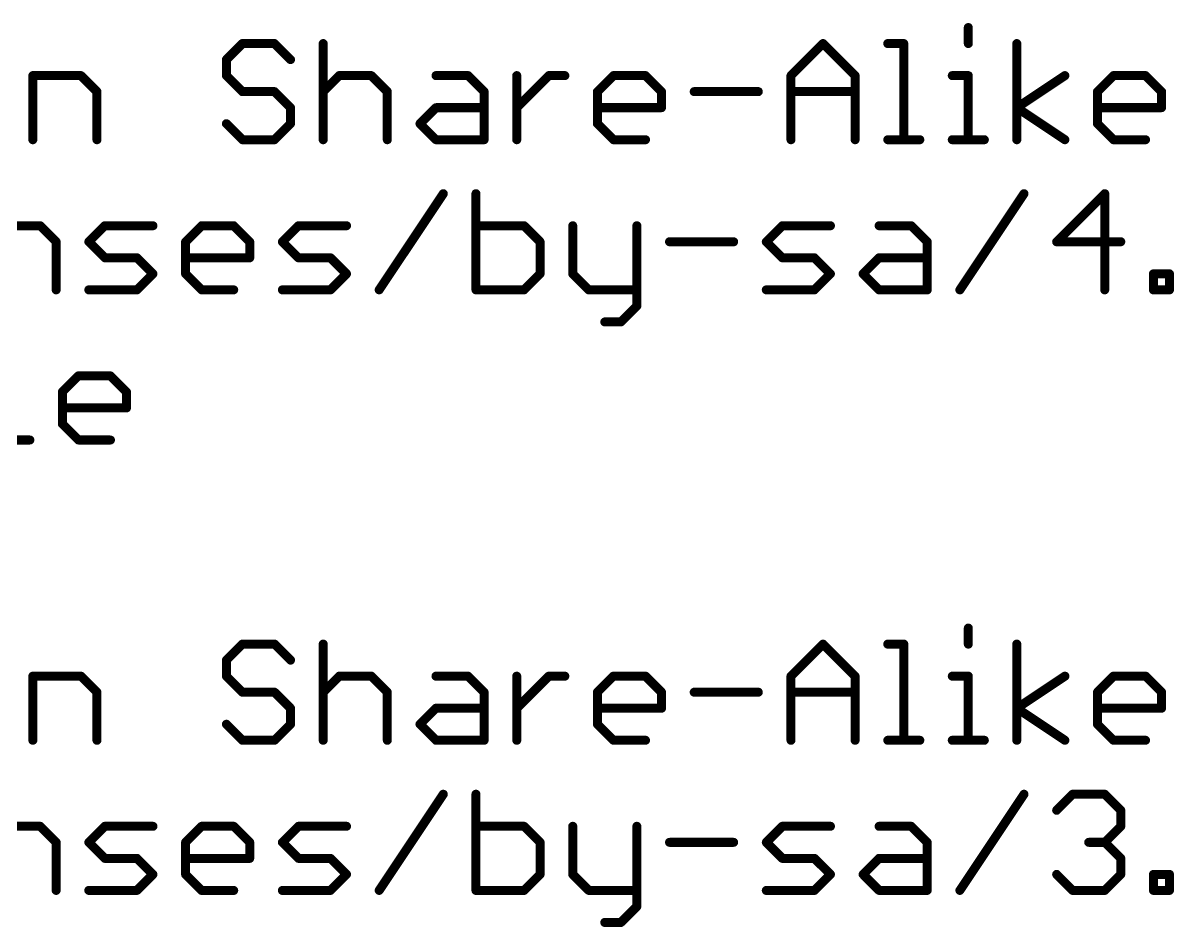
# Model space of a CAD drawing. Extents: x -32 to 75, y -41 to 41.
# Drawn here: x 37.74 to 57.21, y -38.64 to -23.35 of the extents above; entities that cross this region are included whole.
import ezdxf

# ---------------------------------------------------------------- set-up
doc = ezdxf.new("R2010")
doc.units = 0
doc.layers.add('51', color=53, linetype='CONTINUOUS')

msp = doc.modelspace()

# ---------------------------------------------------------------- linework, layer by layer
at = {"layer": '51', "const_width": 0.1524}
for points in [[(53.7295, -23.4256), (53.7295, -23.6968)], [(41.4508, -23.6968), (41.1797, -23.968)], [(41.9931, -23.6968), (41.4508, -23.6968)], [(42.2643, -23.968), (41.9931, -23.6968)], [(42.8168, -23.6968), (42.8168, -25.3238)], [(50.7297, -24.2391), (51.2721, -23.6968)], [(51.2721, -23.6968), (51.8144, -24.2391)], [(52.3669, -23.6968), (52.638, -23.6968)], [(52.638, -23.6968), (52.638, -25.3238)], [(54.5498, -25.3238), (54.5498, -23.6968)], [(41.1797, -23.968), (41.1797, -24.2391)], [(37.9053, -25.3238), (37.9053, -24.2391)], [(37.9053, -24.2391), (38.7188, -24.2391)], [(38.7188, -24.2391), (38.99, -24.5103)], [(41.1797, -24.2391), (41.4508, -24.5103)], [(42.8168, -24.5103), (43.088, -24.2391)], [(43.088, -24.2391), (43.6303, -24.2391)], [(43.6303, -24.2391), (43.9015, -24.5103)], [(44.7251, -24.2391), (45.2675, -24.2391)], [(45.2675, -24.2391), (45.5386, -24.5103)], [(46.0911, -25.3238), (46.0911, -24.2391)], [(46.0911, -24.7815), (46.6335, -24.2391)], [(46.6335, -24.2391), (46.9046, -24.2391)], [(47.4554, -24.5103), (47.7266, -24.2391)], [(47.7266, -24.2391), (48.2689, -24.2391)], [(48.2689, -24.2391), (48.5401, -24.5103)], [(50.7297, -25.3238), (50.7297, -24.2391)], [(51.8144, -24.2391), (51.8144, -25.3238)], [(53.4583, -24.2391), (53.7295, -24.2391)], [(53.7295, -24.2391), (53.7295, -25.3238)], [(54.5498, -24.7815), (55.3633, -24.2391)], [(55.9141, -24.5103), (56.1852, -24.2391)], [(56.1852, -24.2391), (56.7276, -24.2391)], [(56.7276, -24.2391), (56.9987, -24.5103)], [(38.99, -24.5103), (38.99, -25.3238)], [(41.4508, -24.5103), (41.9931, -24.5103)], [(41.9931, -24.5103), (42.2643, -24.7815)], [(43.9015, -24.5103), (43.9015, -25.3238)], [(45.5386, -24.5103), (45.5386, -25.3238)], [(47.4554, -25.0526), (47.4554, -24.5103)], [(48.5401, -24.5103), (48.5401, -24.7815)], [(49.0926, -24.5103), (50.1772, -24.5103)], [(50.7297, -24.5103), (51.8144, -24.5103)], [(55.9141, -25.0526), (55.9141, -24.5103)], [(56.9987, -24.5103), (56.9987, -24.7815)], [(42.2643, -24.7815), (42.2643, -25.0526)], [(44.454, -25.0526), (44.7251, -24.7815)], [(44.7251, -24.7815), (45.5386, -24.7815)], [(48.5401, -24.7815), (47.4554, -24.7815)], [(55.3633, -25.3238), (54.5498, -24.7815)], [(56.9987, -24.7815), (55.9141, -24.7815)], [(41.4508, -25.3238), (41.1797, -25.0526)], [(42.2643, -25.0526), (41.9931, -25.3238)], [(44.7251, -25.3238), (44.454, -25.0526)], [(47.7266, -25.3238), (47.4554, -25.0526)], [(56.1852, -25.3238), (55.9141, -25.0526)], [(41.9931, -25.3238), (41.4508, -25.3238)], [(45.5386, -25.3238), (44.7251, -25.3238)], [(48.2689, -25.3238), (47.7266, -25.3238)], [(52.3669, -25.3238), (52.9092, -25.3238)], [(53.4583, -25.3238), (54.0007, -25.3238)], [(56.7276, -25.3238), (56.1852, -25.3238)], [(43.7638, -27.8638), (44.8485, -26.2368)], [(45.401, -26.2368), (45.401, -27.8638)], [(53.5867, -27.8638), (54.6714, -26.2368)], [(56.0374, -26.2368), (55.2239, -27.0503)], [(56.0374, -27.8638), (56.0374, -26.2368)], [(37.2152, -26.7791), (38.0287, -26.7791)], [(38.0287, -26.7791), (38.2998, -27.0503)], [(38.8523, -27.0503), (39.1235, -26.7791)], [(39.1235, -26.7791), (39.937, -26.7791)], [(40.4895, -27.0503), (40.7606, -26.7791)], [(40.7606, -26.7791), (41.303, -26.7791)], [(41.303, -26.7791), (41.5741, -27.0503)], [(42.1266, -27.0503), (42.3978, -26.7791)], [(42.3978, -26.7791), (43.2113, -26.7791)], [(46.2144, -26.7791), (45.401, -26.7791)], [(46.4856, -27.0503), (46.2144, -26.7791)], [(47.0381, -26.7791), (47.0381, -27.5926)], [(48.1228, -26.7791), (48.1228, -28.135)], [(50.3124, -27.0503), (50.5836, -26.7791)], [(50.5836, -26.7791), (51.3971, -26.7791)], [(52.2207, -26.7791), (52.7631, -26.7791)], [(52.7631, -26.7791), (53.0342, -27.0503)], [(38.2998, -27.0503), (38.2998, -27.8638)], [(39.1235, -27.3215), (38.8523, -27.0503)], [(40.4895, -27.5926), (40.4895, -27.0503)], [(41.5741, -27.0503), (41.5741, -27.3215)], [(42.3978, -27.3215), (42.1266, -27.0503)], [(46.4856, -27.5926), (46.4856, -27.0503)], [(48.6753, -27.0503), (49.7599, -27.0503)], [(50.5836, -27.3215), (50.3124, -27.0503)], [(53.0342, -27.0503), (53.0342, -27.8638)], [(55.2239, -27.0503), (56.3085, -27.0503)], [(39.6658, -27.3215), (39.1235, -27.3215)], [(39.937, -27.5926), (39.6658, -27.3215)], [(41.5741, -27.3215), (40.4895, -27.3215)], [(42.9401, -27.3215), (42.3978, -27.3215)], [(43.2113, -27.5926), (42.9401, -27.3215)], [(51.1259, -27.3215), (50.5836, -27.3215)], [(51.3971, -27.5926), (51.1259, -27.3215)], [(51.9496, -27.5926), (52.2207, -27.3215)], [(52.2207, -27.3215), (53.0342, -27.3215)], [(39.6658, -27.8638), (39.937, -27.5926)], [(40.7606, -27.8638), (40.4895, -27.5926)], [(42.9401, -27.8638), (43.2113, -27.5926)], [(46.2144, -27.8638), (46.4856, -27.5926)], [(47.0381, -27.5926), (47.3093, -27.8638)], [(51.1259, -27.8638), (51.3971, -27.5926)], [(52.2207, -27.8638), (51.9496, -27.5926)], [(56.861, -27.8638), (56.861, -27.5926)], [(56.861, -27.5926), (57.1322, -27.5926)], [(57.1322, -27.5926), (57.1322, -27.8638)], [(38.8523, -27.8638), (39.6658, -27.8638)], [(41.303, -27.8638), (40.7606, -27.8638)], [(42.1266, -27.8638), (42.9401, -27.8638)], [(45.401, -27.8638), (46.2144, -27.8638)], [(47.3093, -27.8638), (48.1228, -27.8638)], [(50.3124, -27.8638), (51.1259, -27.8638)], [(53.0342, -27.8638), (52.2207, -27.8638)], [(57.1322, -27.8638), (56.861, -27.8638)], [(48.1228, -28.135), (47.8516, -28.4061)], [(47.8516, -28.4061), (47.5804, -28.4061)], [(38.4049, -29.5903), (38.6761, -29.3191)], [(38.6761, -29.3191), (39.2184, -29.3191)], [(39.2184, -29.3191), (39.4896, -29.5903)], [(38.4049, -30.1326), (38.4049, -29.5903)], [(39.4896, -29.5903), (39.4896, -29.8615)], [(39.4896, -29.8615), (38.4049, -29.8615)], [(38.6761, -30.4038), (38.4049, -30.1326)], [(37.3135, -30.4038), (37.8558, -30.4038)], [(39.2184, -30.4038), (38.6761, -30.4038)], [(53.7295, -33.5856), (53.7295, -33.8568)], [(41.4508, -33.8568), (41.1797, -34.128)], [(41.9931, -33.8568), (41.4508, -33.8568)], [(42.2643, -34.128), (41.9931, -33.8568)], [(42.8168, -33.8568), (42.8168, -35.4838)], [(50.7297, -34.3991), (51.2721, -33.8568)], [(51.2721, -33.8568), (51.8144, -34.3991)], [(52.3669, -33.8568), (52.638, -33.8568)], [(52.638, -33.8568), (52.638, -35.4838)], [(54.5498, -35.4838), (54.5498, -33.8568)], [(41.1797, -34.128), (41.1797, -34.3991)], [(37.9053, -35.4838), (37.9053, -34.3991)], [(37.9053, -34.3991), (38.7188, -34.3991)], [(38.7188, -34.3991), (38.99, -34.6703)], [(41.1797, -34.3991), (41.4508, -34.6703)], [(42.8168, -34.6703), (43.088, -34.3991)], [(43.088, -34.3991), (43.6303, -34.3991)], [(43.6303, -34.3991), (43.9015, -34.6703)], [(44.7251, -34.3991), (45.2675, -34.3991)], [(45.2675, -34.3991), (45.5386, -34.6703)], [(46.0911, -35.4838), (46.0911, -34.3991)], [(46.0911, -34.9415), (46.6335, -34.3991)], [(46.6335, -34.3991), (46.9046, -34.3991)], [(47.4554, -34.6703), (47.7266, -34.3991)], [(47.7266, -34.3991), (48.2689, -34.3991)], [(48.2689, -34.3991), (48.5401, -34.6703)], [(50.7297, -35.4838), (50.7297, -34.3991)], [(51.8144, -34.3991), (51.8144, -35.4838)], [(53.4583, -34.3991), (53.7295, -34.3991)], [(53.7295, -34.3991), (53.7295, -35.4838)], [(54.5498, -34.9415), (55.3633, -34.3991)], [(55.9141, -34.6703), (56.1852, -34.3991)], [(56.1852, -34.3991), (56.7276, -34.3991)], [(56.7276, -34.3991), (56.9987, -34.6703)], [(38.99, -34.6703), (38.99, -35.4838)], [(41.4508, -34.6703), (41.9931, -34.6703)], [(41.9931, -34.6703), (42.2643, -34.9415)], [(43.9015, -34.6703), (43.9015, -35.4838)], [(45.5386, -34.6703), (45.5386, -35.4838)], [(47.4554, -35.2126), (47.4554, -34.6703)], [(48.5401, -34.6703), (48.5401, -34.9415)], [(49.0926, -34.6703), (50.1772, -34.6703)], [(50.7297, -34.6703), (51.8144, -34.6703)], [(55.9141, -35.2126), (55.9141, -34.6703)], [(56.9987, -34.6703), (56.9987, -34.9415)], [(42.2643, -34.9415), (42.2643, -35.2126)], [(44.454, -35.2126), (44.7251, -34.9415)], [(44.7251, -34.9415), (45.5386, -34.9415)], [(48.5401, -34.9415), (47.4554, -34.9415)], [(55.3633, -35.4838), (54.5498, -34.9415)], [(56.9987, -34.9415), (55.9141, -34.9415)], [(41.4508, -35.4838), (41.1797, -35.2126)], [(42.2643, -35.2126), (41.9931, -35.4838)], [(44.7251, -35.4838), (44.454, -35.2126)], [(47.7266, -35.4838), (47.4554, -35.2126)], [(56.1852, -35.4838), (55.9141, -35.2126)], [(41.9931, -35.4838), (41.4508, -35.4838)], [(45.5386, -35.4838), (44.7251, -35.4838)], [(48.2689, -35.4838), (47.7266, -35.4838)], [(52.3669, -35.4838), (52.9092, -35.4838)], [(53.4583, -35.4838), (54.0007, -35.4838)], [(56.7276, -35.4838), (56.1852, -35.4838)], [(43.7638, -38.0238), (44.8485, -36.3968)], [(45.401, -36.3968), (45.401, -38.0238)], [(53.5867, -38.0238), (54.6714, -36.3968)], [(55.2239, -36.668), (55.4951, -36.3968)], [(55.4951, -36.3968), (56.0374, -36.3968)], [(56.0374, -36.3968), (56.3085, -36.668)], [(56.3085, -36.668), (56.3085, -36.9391)], [(37.2152, -36.9391), (38.0287, -36.9391)], [(38.0287, -36.9391), (38.2998, -37.2103)], [(38.8523, -37.2103), (39.1235, -36.9391)], [(39.1235, -36.9391), (39.937, -36.9391)], [(40.4895, -37.2103), (40.7606, -36.9391)], [(40.7606, -36.9391), (41.303, -36.9391)], [(41.303, -36.9391), (41.5741, -37.2103)], [(42.1266, -37.2103), (42.3978, -36.9391)], [(42.3978, -36.9391), (43.2113, -36.9391)], [(46.2144, -36.9391), (45.401, -36.9391)], [(46.4856, -37.2103), (46.2144, -36.9391)], [(47.0381, -36.9391), (47.0381, -37.7526)], [(48.1228, -36.9391), (48.1228, -38.295)], [(50.3124, -37.2103), (50.5836, -36.9391)], [(50.5836, -36.9391), (51.3971, -36.9391)], [(52.2207, -36.9391), (52.7631, -36.9391)], [(52.7631, -36.9391), (53.0342, -37.2103)], [(56.3085, -36.9391), (56.0374, -37.2103)], [(38.2998, -37.2103), (38.2998, -38.0238)], [(39.1235, -37.4815), (38.8523, -37.2103)], [(40.4895, -37.7526), (40.4895, -37.2103)], [(41.5741, -37.2103), (41.5741, -37.4815)], [(42.3978, -37.4815), (42.1266, -37.2103)], [(46.4856, -37.7526), (46.4856, -37.2103)], [(48.6753, -37.2103), (49.7599, -37.2103)], [(50.5836, -37.4815), (50.3124, -37.2103)], [(53.0342, -37.2103), (53.0342, -38.0238)], [(56.0374, -37.2103), (55.7662, -37.2103)], [(56.0374, -37.2103), (56.3085, -37.4815)], [(39.6658, -37.4815), (39.1235, -37.4815)], [(39.937, -37.7526), (39.6658, -37.4815)], [(41.5741, -37.4815), (40.4895, -37.4815)], [(42.9401, -37.4815), (42.3978, -37.4815)], [(43.2113, -37.7526), (42.9401, -37.4815)], [(51.1259, -37.4815), (50.5836, -37.4815)], [(51.3971, -37.7526), (51.1259, -37.4815)], [(51.9496, -37.7526), (52.2207, -37.4815)], [(52.2207, -37.4815), (53.0342, -37.4815)], [(56.3085, -37.4815), (56.3085, -37.7526)], [(39.6658, -38.0238), (39.937, -37.7526)], [(40.7606, -38.0238), (40.4895, -37.7526)], [(42.9401, -38.0238), (43.2113, -37.7526)], [(46.2144, -38.0238), (46.4856, -37.7526)], [(47.0381, -37.7526), (47.3093, -38.0238)], [(51.1259, -38.0238), (51.3971, -37.7526)], [(52.2207, -38.0238), (51.9496, -37.7526)], [(55.4951, -38.0238), (55.2239, -37.7526)], [(56.3085, -37.7526), (56.0374, -38.0238)], [(56.861, -38.0238), (56.861, -37.7526)], [(56.861, -37.7526), (57.1322, -37.7526)], [(57.1322, -37.7526), (57.1322, -38.0238)], [(38.8523, -38.0238), (39.6658, -38.0238)], [(41.303, -38.0238), (40.7606, -38.0238)], [(42.1266, -38.0238), (42.9401, -38.0238)], [(45.401, -38.0238), (46.2144, -38.0238)], [(47.3093, -38.0238), (48.1228, -38.0238)], [(50.3124, -38.0238), (51.1259, -38.0238)], [(53.0342, -38.0238), (52.2207, -38.0238)], [(56.0374, -38.0238), (55.4951, -38.0238)], [(57.1322, -38.0238), (56.861, -38.0238)], [(48.1228, -38.295), (47.8516, -38.5661)], [(47.8516, -38.5661), (47.5804, -38.5661)]]:
    msp.add_lwpolyline(points, dxfattribs=at)
at = {"layer": '51', "const_width": 0.0762}
for points in [[(53.7676, -23.4256, 1), (53.6914, -23.4256)], [(41.4508, -23.6587, 1), (41.4508, -23.7349)], [(41.4778, -23.7238, 1), (41.4239, -23.6699)], [(42.0201, -23.6699, 1), (41.9662, -23.7238)], [(41.9931, -23.7349, 1), (41.9931, -23.6587)], [(42.8549, -23.6968, 1), (42.7787, -23.6968)], [(51.299, -23.6699, 1), (51.2451, -23.7238)], [(51.299, -23.7238, 1), (51.2451, -23.6699)], [(52.3669, -23.6587, 1), (52.3669, -23.7349)], [(52.6761, -23.6968, 1), (52.5999, -23.6968)], [(52.638, -23.7349, 1), (52.638, -23.6587)], [(53.6914, -23.6968, 1), (53.7676, -23.6968)], [(54.5879, -23.6968, 1), (54.5117, -23.6968)], [(41.1527, -23.941, 1), (41.2066, -23.9949)], [(41.2178, -23.968, 1), (41.1416, -23.968)], [(42.2374, -23.9949, 1), (42.2913, -23.941)], [(37.9434, -24.2391, 1), (37.8672, -24.2391)], [(37.9053, -24.201, 1), (37.9053, -24.2772)], [(38.7458, -24.2122, 1), (38.6919, -24.2661)], [(38.7188, -24.2772, 1), (38.7188, -24.201)], [(41.2066, -24.2122, 1), (41.1527, -24.2661)], [(41.1416, -24.2391, 1), (41.2178, -24.2391)], [(43.088, -24.201, 1), (43.088, -24.2772)], [(43.1149, -24.2661, 1), (43.061, -24.2122)], [(43.6572, -24.2122, 1), (43.6034, -24.2661)], [(43.6303, -24.2772, 1), (43.6303, -24.201)], [(44.7251, -24.201, 1), (44.7251, -24.2772)], [(45.2944, -24.2122, 1), (45.2405, -24.2661)], [(45.2675, -24.2772, 1), (45.2675, -24.201)], [(46.1292, -24.2391, 1), (46.053, -24.2391)], [(46.6335, -24.201, 1), (46.6335, -24.2772)], [(46.6604, -24.2661, 1), (46.6065, -24.2122)], [(46.9046, -24.2772, 1), (46.9046, -24.201)], [(47.7266, -24.201, 1), (47.7266, -24.2772)], [(47.7535, -24.2661, 1), (47.6996, -24.2122)], [(48.2959, -24.2122, 1), (48.242, -24.2661)], [(48.2689, -24.2772, 1), (48.2689, -24.201)], [(50.7678, -24.2391, 1), (50.6916, -24.2391)], [(50.7028, -24.2122, 1), (50.7567, -24.2661)], [(51.8525, -24.2391, 1), (51.7763, -24.2391)], [(51.7874, -24.2661, 1), (51.8413, -24.2122)], [(53.4583, -24.201, 1), (53.4583, -24.2772)], [(53.7676, -24.2391, 1), (53.6914, -24.2391)], [(53.7295, -24.2772, 1), (53.7295, -24.201)], [(55.3844, -24.2708, 1), (55.3421, -24.2074)], [(56.1852, -24.201, 1), (56.1852, -24.2772)], [(56.2122, -24.2661, 1), (56.1583, -24.2122)], [(56.7545, -24.2122, 1), (56.7006, -24.2661)], [(56.7276, -24.2772, 1), (56.7276, -24.201)], [(39.0281, -24.5103, 1), (38.9519, -24.5103)], [(38.9631, -24.5372, 1), (39.0169, -24.4834)], [(41.4508, -24.4722, 1), (41.4508, -24.5484)], [(41.4239, -24.5372, 1), (41.4778, -24.4834)], [(42.0201, -24.4834, 1), (41.9662, -24.5372)], [(41.9931, -24.5484, 1), (41.9931, -24.4722)], [(42.7899, -24.4834, 1), (42.8438, -24.5372)], [(43.9396, -24.5103, 1), (43.8634, -24.5103)], [(43.8745, -24.5372, 1), (43.9284, -24.4834)], [(45.5767, -24.5103, 1), (45.5005, -24.5103)], [(45.5117, -24.5372, 1), (45.5656, -24.4834)], [(47.4935, -24.5103, 1), (47.4173, -24.5103)], [(47.4285, -24.4834, 1), (47.4824, -24.5372)], [(48.5782, -24.5103, 1), (48.502, -24.5103)], [(48.5131, -24.5372, 1), (48.567, -24.4834)], [(49.0926, -24.4722, 1), (49.0926, -24.5484)], [(50.1772, -24.5484, 1), (50.1772, -24.4722)], [(50.7297, -24.4722, 1), (50.7297, -24.5484)], [(51.8144, -24.5484, 1), (51.8144, -24.4722)], [(55.9522, -24.5103, 1), (55.876, -24.5103)], [(55.8871, -24.4834, 1), (55.941, -24.5372)], [(57.0368, -24.5103, 1), (56.9606, -24.5103)], [(56.9718, -24.5372, 1), (57.0257, -24.4834)], [(42.3024, -24.7815, 1), (42.2262, -24.7815)], [(42.2374, -24.8084, 1), (42.2913, -24.7545)], [(44.7251, -24.7434, 1), (44.7251, -24.8196)], [(44.7521, -24.8084, 1), (44.6982, -24.7545)], [(45.5386, -24.8196, 1), (45.5386, -24.7434)], [(46.0642, -24.7545, 1), (46.1181, -24.8084)], [(47.4554, -24.7434, 1), (47.4554, -24.8196)], [(48.5401, -24.8196, 1), (48.5401, -24.7434)], [(54.5709, -24.7498, 1), (54.5286, -24.8132)], [(54.5286, -24.7498, 1), (54.5709, -24.8132)], [(55.9141, -24.7434, 1), (55.9141, -24.8196)], [(56.9987, -24.8196, 1), (56.9987, -24.7434)], [(48.502, -24.7815, 1), (48.5782, -24.7815)], [(56.9606, -24.7815, 1), (57.0368, -24.7815)], [(41.2066, -25.0257, 1), (41.1527, -25.0796)], [(42.2262, -25.0526, 1), (42.3024, -25.0526)], [(42.2913, -25.0796, 1), (42.2374, -25.0257)], [(44.4809, -25.0257, 1), (44.427, -25.0796)], [(44.427, -25.0257, 1), (44.4809, -25.0796)], [(47.4824, -25.0257, 1), (47.4285, -25.0796)], [(47.4173, -25.0526, 1), (47.4935, -25.0526)], [(55.941, -25.0257, 1), (55.8871, -25.0796)], [(55.876, -25.0526, 1), (55.9522, -25.0526)], [(37.8672, -25.3238, 1), (37.9434, -25.3238)], [(38.9519, -25.3238, 1), (39.0281, -25.3238)], [(41.4508, -25.2857, 1), (41.4508, -25.3619)], [(41.4239, -25.3507, 1), (41.4778, -25.2969)], [(41.9662, -25.2969, 1), (42.0201, -25.3507)], [(41.9931, -25.3619, 1), (41.9931, -25.2857)], [(42.7787, -25.3238, 1), (42.8549, -25.3238)], [(43.8634, -25.3238, 1), (43.9396, -25.3238)], [(44.7251, -25.2857, 1), (44.7251, -25.3619)], [(44.6982, -25.3507, 1), (44.7521, -25.2969)], [(45.5005, -25.3238, 1), (45.5767, -25.3238)], [(45.5386, -25.3619, 1), (45.5386, -25.2857)], [(46.053, -25.3238, 1), (46.1292, -25.3238)], [(47.7266, -25.2857, 1), (47.7266, -25.3619)], [(47.6996, -25.3507, 1), (47.7535, -25.2969)], [(48.2689, -25.3619, 1), (48.2689, -25.2857)], [(50.6916, -25.3238, 1), (50.7678, -25.3238)], [(51.7763, -25.3238, 1), (51.8525, -25.3238)], [(52.3669, -25.2857, 1), (52.3669, -25.3619)], [(52.5999, -25.3238, 1), (52.6761, -25.3238)], [(52.9092, -25.3619, 1), (52.9092, -25.2857)], [(53.4583, -25.2857, 1), (53.4583, -25.3619)], [(53.6914, -25.3238, 1), (53.7676, -25.3238)], [(54.0007, -25.3619, 1), (54.0007, -25.2857)], [(54.5117, -25.3238, 1), (54.5879, -25.3238)], [(55.3421, -25.3555, 1), (55.3844, -25.2921)], [(56.1852, -25.2857, 1), (56.1852, -25.3619)], [(56.1583, -25.3507, 1), (56.2122, -25.2969)], [(56.7276, -25.3619, 1), (56.7276, -25.2857)], [(44.8802, -26.2579, 1), (44.8168, -26.2157)], [(45.4391, -26.2368, 1), (45.3629, -26.2368)], [(54.7031, -26.2579, 1), (54.6397, -26.2157)], [(56.0755, -26.2368, 1), (55.9993, -26.2368)], [(56.0643, -26.2638, 1), (56.0104, -26.2099)], [(38.0556, -26.7522, 1), (38.0017, -26.8061)], [(38.0287, -26.8172, 1), (38.0287, -26.741)], [(39.1235, -26.741, 1), (39.1235, -26.8172)], [(39.1504, -26.8061, 1), (39.0965, -26.7522)], [(39.937, -26.8172, 1), (39.937, -26.741)], [(40.7606, -26.741, 1), (40.7606, -26.8172)], [(40.7876, -26.8061, 1), (40.7337, -26.7522)], [(41.3299, -26.7522, 1), (41.276, -26.8061)], [(41.303, -26.8172, 1), (41.303, -26.741)], [(42.3978, -26.741, 1), (42.3978, -26.8172)], [(42.4247, -26.8061, 1), (42.3709, -26.7522)], [(43.2113, -26.8172, 1), (43.2113, -26.741)], [(45.401, -26.741, 1), (45.401, -26.8172)], [(46.2414, -26.7522, 1), (46.1875, -26.8061)], [(46.2144, -26.8172, 1), (46.2144, -26.741)], [(47.0762, -26.7791, 1), (47, -26.7791)], [(48.1609, -26.7791, 1), (48.0847, -26.7791)], [(50.5836, -26.741, 1), (50.5836, -26.8172)], [(50.6105, -26.8061, 1), (50.5566, -26.7522)], [(51.3971, -26.8172, 1), (51.3971, -26.741)], [(52.2207, -26.741, 1), (52.2207, -26.8172)], [(52.79, -26.7522, 1), (52.7361, -26.8061)], [(52.7631, -26.8172, 1), (52.7631, -26.741)], [(38.3379, -27.0503, 1), (38.2617, -27.0503)], [(38.2729, -27.0772, 1), (38.3268, -27.0234)], [(38.8793, -27.0234, 1), (38.8254, -27.0772)], [(38.8254, -27.0234, 1), (38.8793, -27.0772)], [(40.5276, -27.0503, 1), (40.4514, -27.0503)], [(40.4625, -27.0234, 1), (40.5164, -27.0772)], [(41.6122, -27.0503, 1), (41.536, -27.0503)], [(41.5472, -27.0772, 1), (41.6011, -27.0234)], [(42.1536, -27.0234, 1), (42.0997, -27.0772)], [(42.0997, -27.0234, 1), (42.1536, -27.0772)], [(46.5237, -27.0503, 1), (46.4475, -27.0503)], [(46.4587, -27.0772, 1), (46.5126, -27.0234)], [(48.6753, -27.0122, 1), (48.6753, -27.0884)], [(49.7599, -27.0884, 1), (49.7599, -27.0122)], [(50.3394, -27.0234, 1), (50.2855, -27.0772)], [(50.2855, -27.0234, 1), (50.3394, -27.0772)], [(53.0723, -27.0503, 1), (52.9961, -27.0503)], [(53.0073, -27.0772, 1), (53.0612, -27.0234)], [(55.2239, -27.0122, 1), (55.2239, -27.0884)], [(55.1969, -27.0234, 1), (55.2508, -27.0772)], [(56.3085, -27.0884, 1), (56.3085, -27.0122)], [(39.1235, -27.2834, 1), (39.1235, -27.3596)], [(39.0965, -27.3484, 1), (39.1504, -27.2945)], [(39.6928, -27.2945, 1), (39.6389, -27.3484)], [(39.6658, -27.3596, 1), (39.6658, -27.2834)], [(40.4895, -27.2834, 1), (40.4895, -27.3596)], [(41.5741, -27.3596, 1), (41.5741, -27.2834)], [(42.3978, -27.2834, 1), (42.3978, -27.3596)], [(42.3709, -27.3484, 1), (42.4247, -27.2945)], [(42.9671, -27.2945, 1), (42.9132, -27.3484)], [(42.9401, -27.3596, 1), (42.9401, -27.2834)], [(50.5836, -27.2834, 1), (50.5836, -27.3596)], [(50.5566, -27.3484, 1), (50.6105, -27.2945)], [(51.1529, -27.2945, 1), (51.099, -27.3484)], [(51.1259, -27.3596, 1), (51.1259, -27.2834)], [(52.2207, -27.2834, 1), (52.2207, -27.3596)], [(52.2477, -27.3484, 1), (52.1938, -27.2945)], [(53.0342, -27.3596, 1), (53.0342, -27.2834)], [(41.536, -27.3215, 1), (41.6122, -27.3215)], [(39.9639, -27.6196, 1), (39.91, -27.5657)], [(39.91, -27.6196, 1), (39.9639, -27.5657)], [(40.5164, -27.5657, 1), (40.4625, -27.6196)], [(40.4514, -27.5926, 1), (40.5276, -27.5926)], [(43.2382, -27.6196, 1), (43.1844, -27.5657)], [(43.1844, -27.6196, 1), (43.2382, -27.5657)], [(46.4475, -27.5926, 1), (46.5237, -27.5926)], [(46.5125, -27.6196, 1), (46.4587, -27.5657)], [(47.065, -27.5657, 1), (47.0112, -27.6196)], [(47, -27.5926, 1), (47.0762, -27.5926)], [(51.424, -27.6196, 1), (51.3701, -27.5657)], [(51.3701, -27.6196, 1), (51.424, -27.5657)], [(51.9765, -27.5657, 1), (51.9226, -27.6196)], [(51.9226, -27.5657, 1), (51.9765, -27.6196)], [(56.8991, -27.5926, 1), (56.8229, -27.5926)], [(56.861, -27.5545, 1), (56.861, -27.6307)], [(57.1703, -27.5926, 1), (57.0941, -27.5926)], [(57.1322, -27.6307, 1), (57.1322, -27.5545)], [(38.2617, -27.8638, 1), (38.3379, -27.8638)], [(38.8523, -27.8257, 1), (38.8523, -27.9019)], [(39.6389, -27.8369, 1), (39.6928, -27.8907)], [(39.6658, -27.9019, 1), (39.6658, -27.8257)], [(40.7606, -27.8257, 1), (40.7606, -27.9019)], [(40.7337, -27.8907, 1), (40.7876, -27.8369)], [(41.303, -27.9019, 1), (41.303, -27.8257)], [(42.1266, -27.8257, 1), (42.1266, -27.9019)], [(42.9132, -27.8369, 1), (42.9671, -27.8907)], [(42.9401, -27.9019, 1), (42.9401, -27.8257)], [(43.7321, -27.8427, 1), (43.7955, -27.8849)], [(45.401, -27.8257, 1), (45.401, -27.9019)], [(45.3629, -27.8638, 1), (45.4391, -27.8638)], [(46.1875, -27.8369, 1), (46.2414, -27.8907)], [(46.2144, -27.9019, 1), (46.2144, -27.8257)], [(47.3093, -27.8257, 1), (47.3093, -27.9019)], [(47.2823, -27.8907, 1), (47.3362, -27.8369)], [(48.1228, -27.9019, 1), (48.1228, -27.8257)], [(50.3124, -27.8257, 1), (50.3124, -27.9019)], [(51.099, -27.8369, 1), (51.1529, -27.8907)], [(51.1259, -27.9019, 1), (51.1259, -27.8257)], [(52.2207, -27.8257, 1), (52.2207, -27.9019)], [(52.1938, -27.8907, 1), (52.2477, -27.8369)], [(52.9961, -27.8638, 1), (53.0723, -27.8638)], [(53.0342, -27.9019, 1), (53.0342, -27.8257)], [(53.555, -27.8427, 1), (53.6184, -27.8849)], [(55.9993, -27.8638, 1), (56.0755, -27.8638)], [(56.861, -27.8257, 1), (56.861, -27.9019)], [(56.8229, -27.8638, 1), (56.8991, -27.8638)], [(57.0941, -27.8638, 1), (57.1703, -27.8638)], [(57.1322, -27.9019, 1), (57.1322, -27.8257)], [(48.0847, -28.135, 1), (48.1609, -28.135)], [(48.1497, -28.1619, 1), (48.0958, -28.108)], [(47.5804, -28.368, 1), (47.5804, -28.4442)], [(47.8247, -28.3792, 1), (47.8785, -28.4331)], [(47.8516, -28.4442, 1), (47.8516, -28.368)], [(38.6761, -29.281, 1), (38.6761, -29.3572)], [(38.703, -29.3461, 1), (38.6491, -29.2922)], [(39.2454, -29.2922, 1), (39.1915, -29.3461)], [(39.2184, -29.3572, 1), (39.2184, -29.281)], [(38.443, -29.5903, 1), (38.3668, -29.5903)], [(38.378, -29.5634, 1), (38.4319, -29.6172)], [(39.5277, -29.5903, 1), (39.4515, -29.5903)], [(39.4626, -29.6172, 1), (39.5165, -29.5634)], [(38.4049, -29.8234, 1), (38.4049, -29.8996)], [(39.4896, -29.8996, 1), (39.4896, -29.8234)], [(39.4515, -29.8615, 1), (39.5277, -29.8615)], [(38.4319, -30.1057, 1), (38.378, -30.1596)], [(38.3668, -30.1326, 1), (38.443, -30.1326)], [(37.8558, -30.4419, 1), (37.8558, -30.3657)], [(38.6761, -30.3657, 1), (38.6761, -30.4419)], [(38.6491, -30.4307, 1), (38.703, -30.3769)], [(39.2184, -30.4419, 1), (39.2184, -30.3657)], [(53.7676, -33.5856, 1), (53.6914, -33.5856)], [(41.4508, -33.8187, 1), (41.4508, -33.8949)], [(41.4778, -33.8838, 1), (41.4239, -33.8299)], [(42.0201, -33.8299, 1), (41.9662, -33.8838)], [(41.9931, -33.8949, 1), (41.9931, -33.8187)], [(42.8549, -33.8568, 1), (42.7787, -33.8568)], [(51.299, -33.8299, 1), (51.2451, -33.8838)], [(51.299, -33.8838, 1), (51.2451, -33.8299)], [(52.3669, -33.8187, 1), (52.3669, -33.8949)], [(52.6761, -33.8568, 1), (52.5999, -33.8568)], [(52.638, -33.8949, 1), (52.638, -33.8187)], [(53.6914, -33.8568, 1), (53.7676, -33.8568)], [(54.5879, -33.8568, 1), (54.5117, -33.8568)], [(41.1527, -34.101, 1), (41.2066, -34.1549)], [(41.2178, -34.128, 1), (41.1416, -34.128)], [(42.2374, -34.1549, 1), (42.2913, -34.101)], [(37.9434, -34.3991, 1), (37.8672, -34.3991)], [(37.9053, -34.361, 1), (37.9053, -34.4372)], [(38.7458, -34.3722, 1), (38.6919, -34.4261)], [(38.7188, -34.4372, 1), (38.7188, -34.361)], [(41.2066, -34.3722, 1), (41.1527, -34.4261)], [(41.1416, -34.3991, 1), (41.2178, -34.3991)], [(43.088, -34.361, 1), (43.088, -34.4372)], [(43.1149, -34.4261, 1), (43.061, -34.3722)], [(43.6572, -34.3722, 1), (43.6034, -34.4261)], [(43.6303, -34.4372, 1), (43.6303, -34.361)], [(44.7251, -34.361, 1), (44.7251, -34.4372)], [(45.2944, -34.3722, 1), (45.2405, -34.4261)], [(45.2675, -34.4372, 1), (45.2675, -34.361)], [(46.1292, -34.3991, 1), (46.053, -34.3991)], [(46.6335, -34.361, 1), (46.6335, -34.4372)], [(46.6604, -34.4261, 1), (46.6065, -34.3722)], [(46.9046, -34.4372, 1), (46.9046, -34.361)], [(47.7266, -34.361, 1), (47.7266, -34.4372)], [(47.7535, -34.4261, 1), (47.6996, -34.3722)], [(48.2959, -34.3722, 1), (48.242, -34.4261)], [(48.2689, -34.4372, 1), (48.2689, -34.361)], [(50.7678, -34.3991, 1), (50.6916, -34.3991)], [(50.7028, -34.3722, 1), (50.7567, -34.4261)], [(51.8525, -34.3991, 1), (51.7763, -34.3991)], [(51.7874, -34.4261, 1), (51.8413, -34.3722)], [(53.4583, -34.361, 1), (53.4583, -34.4372)], [(53.7676, -34.3991, 1), (53.6914, -34.3991)], [(53.7295, -34.4372, 1), (53.7295, -34.361)], [(55.3844, -34.4308, 1), (55.3421, -34.3674)], [(56.1852, -34.361, 1), (56.1852, -34.4372)], [(56.2122, -34.4261, 1), (56.1583, -34.3722)], [(56.7545, -34.3722, 1), (56.7006, -34.4261)], [(56.7276, -34.4372, 1), (56.7276, -34.361)], [(39.0281, -34.6703, 1), (38.9519, -34.6703)], [(38.9631, -34.6972, 1), (39.0169, -34.6434)], [(41.4508, -34.6322, 1), (41.4508, -34.7084)], [(41.4239, -34.6972, 1), (41.4778, -34.6434)], [(42.0201, -34.6434, 1), (41.9662, -34.6972)], [(41.9931, -34.7084, 1), (41.9931, -34.6322)], [(42.7899, -34.6434, 1), (42.8438, -34.6972)], [(43.9396, -34.6703, 1), (43.8634, -34.6703)], [(43.8745, -34.6972, 1), (43.9284, -34.6434)], [(45.5767, -34.6703, 1), (45.5005, -34.6703)], [(45.5117, -34.6972, 1), (45.5656, -34.6434)], [(47.4935, -34.6703, 1), (47.4173, -34.6703)], [(47.4285, -34.6434, 1), (47.4824, -34.6972)], [(48.5782, -34.6703, 1), (48.502, -34.6703)], [(48.5131, -34.6972, 1), (48.567, -34.6434)], [(49.0926, -34.6322, 1), (49.0926, -34.7084)], [(50.1772, -34.7084, 1), (50.1772, -34.6322)], [(50.7297, -34.6322, 1), (50.7297, -34.7084)], [(51.8144, -34.7084, 1), (51.8144, -34.6322)], [(55.9522, -34.6703, 1), (55.876, -34.6703)], [(55.8871, -34.6434, 1), (55.941, -34.6972)], [(57.0368, -34.6703, 1), (56.9606, -34.6703)], [(56.9718, -34.6972, 1), (57.0257, -34.6434)], [(42.3024, -34.9415, 1), (42.2262, -34.9415)], [(42.2374, -34.9684, 1), (42.2913, -34.9145)], [(44.7251, -34.9034, 1), (44.7251, -34.9796)], [(44.7521, -34.9684, 1), (44.6982, -34.9145)], [(45.5386, -34.9796, 1), (45.5386, -34.9034)], [(46.0642, -34.9145, 1), (46.1181, -34.9684)], [(47.4554, -34.9034, 1), (47.4554, -34.9796)], [(48.502, -34.9415, 1), (48.5782, -34.9415)], [(48.5401, -34.9796, 1), (48.5401, -34.9034)], [(54.5709, -34.9098, 1), (54.5286, -34.9732)], [(54.5286, -34.9098, 1), (54.5709, -34.9732)], [(55.9141, -34.9034, 1), (55.9141, -34.9796)], [(56.9606, -34.9415, 1), (57.0368, -34.9415)], [(56.9987, -34.9796, 1), (56.9987, -34.9034)], [(41.2066, -35.1857, 1), (41.1527, -35.2396)], [(42.2262, -35.2126, 1), (42.3024, -35.2126)], [(42.2913, -35.2396, 1), (42.2374, -35.1857)], [(44.4809, -35.1857, 1), (44.427, -35.2396)], [(44.427, -35.1857, 1), (44.4809, -35.2396)], [(47.4824, -35.1857, 1), (47.4285, -35.2396)], [(47.4173, -35.2126, 1), (47.4935, -35.2126)], [(55.941, -35.1857, 1), (55.8871, -35.2396)], [(55.876, -35.2126, 1), (55.9522, -35.2126)], [(41.4508, -35.4457, 1), (41.4508, -35.5219)], [(41.4239, -35.5107, 1), (41.4778, -35.4569)], [(41.9662, -35.4569, 1), (42.0201, -35.5107)], [(41.9931, -35.5219, 1), (41.9931, -35.4457)], [(44.7251, -35.4457, 1), (44.7251, -35.5219)], [(44.6982, -35.5107, 1), (44.7521, -35.4569)], [(45.5386, -35.5219, 1), (45.5386, -35.4457)], [(47.7266, -35.4457, 1), (47.7266, -35.5219)], [(47.6996, -35.5107, 1), (47.7535, -35.4569)], [(48.2689, -35.5219, 1), (48.2689, -35.4457)], [(52.3669, -35.4457, 1), (52.3669, -35.5219)], [(52.9092, -35.5219, 1), (52.9092, -35.4457)], [(53.4583, -35.4457, 1), (53.4583, -35.5219)], [(54.0007, -35.5219, 1), (54.0007, -35.4457)], [(55.3421, -35.5155, 1), (55.3844, -35.4521)], [(56.1852, -35.4457, 1), (56.1852, -35.5219)], [(56.1583, -35.5107, 1), (56.2122, -35.4569)], [(56.7276, -35.5219, 1), (56.7276, -35.4457)], [(37.8672, -35.4838, 1), (37.9434, -35.4838)], [(38.9519, -35.4838, 1), (39.0281, -35.4838)], [(42.7787, -35.4838, 1), (42.8549, -35.4838)], [(43.8634, -35.4838, 1), (43.9396, -35.4838)], [(45.5005, -35.4838, 1), (45.5767, -35.4838)], [(46.053, -35.4838, 1), (46.1292, -35.4838)], [(50.6916, -35.4838, 1), (50.7678, -35.4838)], [(51.7763, -35.4838, 1), (51.8525, -35.4838)], [(52.5999, -35.4838, 1), (52.6761, -35.4838)], [(53.6914, -35.4838, 1), (53.7676, -35.4838)], [(54.5117, -35.4838, 1), (54.5879, -35.4838)], [(44.8802, -36.4179, 1), (44.8168, -36.3757)], [(45.4391, -36.3968, 1), (45.3629, -36.3968)], [(54.7031, -36.4179, 1), (54.6397, -36.3757)], [(55.4951, -36.3587, 1), (55.4951, -36.4349)], [(55.522, -36.4238, 1), (55.4681, -36.3699)], [(56.0643, -36.3699, 1), (56.0104, -36.4238)], [(56.0374, -36.4349, 1), (56.0374, -36.3587)], [(56.3466, -36.668, 1), (56.2704, -36.668)], [(55.1969, -36.641, 1), (55.2508, -36.6949)], [(56.2816, -36.6949, 1), (56.3355, -36.641)], [(38.0556, -36.9122, 1), (38.0017, -36.9661)], [(38.0287, -36.9772, 1), (38.0287, -36.901)], [(39.1235, -36.901, 1), (39.1235, -36.9772)], [(39.1504, -36.9661, 1), (39.0965, -36.9122)], [(39.937, -36.9772, 1), (39.937, -36.901)], [(40.7606, -36.901, 1), (40.7606, -36.9772)], [(40.7876, -36.9661, 1), (40.7337, -36.9122)], [(41.3299, -36.9122, 1), (41.276, -36.9661)], [(41.303, -36.9772, 1), (41.303, -36.901)], [(42.3978, -36.901, 1), (42.3978, -36.9772)], [(42.4247, -36.9661, 1), (42.3709, -36.9122)], [(43.2113, -36.9772, 1), (43.2113, -36.901)], [(45.401, -36.901, 1), (45.401, -36.9772)], [(46.2414, -36.9122, 1), (46.1875, -36.9661)], [(46.2144, -36.9772, 1), (46.2144, -36.901)], [(47.0762, -36.9391, 1), (47, -36.9391)], [(48.1609, -36.9391, 1), (48.0847, -36.9391)], [(50.5836, -36.901, 1), (50.5836, -36.9772)], [(50.6105, -36.9661, 1), (50.5566, -36.9122)], [(51.3971, -36.9772, 1), (51.3971, -36.901)], [(52.2207, -36.901, 1), (52.2207, -36.9772)], [(52.79, -36.9122, 1), (52.7361, -36.9661)], [(52.7631, -36.9772, 1), (52.7631, -36.901)], [(56.2704, -36.9391, 1), (56.3466, -36.9391)], [(56.3355, -36.9661, 1), (56.2816, -36.9122)], [(38.3379, -37.2103, 1), (38.2617, -37.2103)], [(38.2729, -37.2372, 1), (38.3268, -37.1834)], [(38.8793, -37.1834, 1), (38.8254, -37.2372)], [(38.8254, -37.1834, 1), (38.8793, -37.2372)], [(40.5276, -37.2103, 1), (40.4514, -37.2103)], [(40.4625, -37.1834, 1), (40.5164, -37.2372)], [(41.6122, -37.2103, 1), (41.536, -37.2103)], [(41.5472, -37.2372, 1), (41.6011, -37.1834)], [(42.1536, -37.1834, 1), (42.0997, -37.2372)], [(42.0997, -37.1834, 1), (42.1536, -37.2372)], [(46.5237, -37.2103, 1), (46.4475, -37.2103)], [(46.4587, -37.2372, 1), (46.5126, -37.1834)], [(48.6753, -37.1722, 1), (48.6753, -37.2484)], [(49.7599, -37.2484, 1), (49.7599, -37.1722)], [(50.3394, -37.1834, 1), (50.2855, -37.2372)], [(50.2855, -37.1834, 1), (50.3394, -37.2372)], [(53.0723, -37.2103, 1), (52.9961, -37.2103)], [(53.0073, -37.2372, 1), (53.0612, -37.1834)], [(55.7662, -37.1722, 1), (55.7662, -37.2484)], [(56.0643, -37.1834, 1), (56.0104, -37.2372)], [(56.0104, -37.1834, 1), (56.0643, -37.2372)], [(56.0374, -37.2484, 1), (56.0374, -37.1722)], [(39.1235, -37.4434, 1), (39.1235, -37.5196)], [(39.0965, -37.5084, 1), (39.1504, -37.4545)], [(39.6928, -37.4545, 1), (39.6389, -37.5084)], [(39.6658, -37.5196, 1), (39.6658, -37.4434)], [(40.4895, -37.4434, 1), (40.4895, -37.5196)], [(41.536, -37.4815, 1), (41.6122, -37.4815)], [(41.5741, -37.5196, 1), (41.5741, -37.4434)], [(42.3978, -37.4434, 1), (42.3978, -37.5196)], [(42.3709, -37.5084, 1), (42.4247, -37.4545)], [(42.9671, -37.4545, 1), (42.9132, -37.5084)], [(42.9401, -37.5196, 1), (42.9401, -37.4434)], [(50.5836, -37.4434, 1), (50.5836, -37.5196)], [(50.5566, -37.5084, 1), (50.6105, -37.4545)], [(51.1529, -37.4545, 1), (51.099, -37.5084)], [(51.1259, -37.5196, 1), (51.1259, -37.4434)], [(52.2207, -37.4434, 1), (52.2207, -37.5196)], [(52.2477, -37.5084, 1), (52.1938, -37.4545)], [(53.0342, -37.5196, 1), (53.0342, -37.4434)], [(56.3466, -37.4815, 1), (56.2704, -37.4815)], [(56.2816, -37.5084, 1), (56.3355, -37.4545)], [(39.9639, -37.7796, 1), (39.91, -37.7257)], [(39.91, -37.7796, 1), (39.9639, -37.7257)], [(40.5164, -37.7257, 1), (40.4625, -37.7796)], [(40.4514, -37.7526, 1), (40.5276, -37.7526)], [(43.2382, -37.7796, 1), (43.1844, -37.7257)], [(43.1844, -37.7796, 1), (43.2382, -37.7257)], [(46.4475, -37.7526, 1), (46.5237, -37.7526)], [(46.5125, -37.7796, 1), (46.4587, -37.7257)], [(47.065, -37.7257, 1), (47.0112, -37.7796)], [(47, -37.7526, 1), (47.0762, -37.7526)], [(51.424, -37.7796, 1), (51.3701, -37.7257)], [(51.3701, -37.7796, 1), (51.424, -37.7257)], [(51.9765, -37.7257, 1), (51.9226, -37.7796)], [(51.9226, -37.7257, 1), (51.9765, -37.7796)], [(55.2508, -37.7257, 1), (55.1969, -37.7796)], [(56.2704, -37.7526, 1), (56.3466, -37.7526)], [(56.3355, -37.7796, 1), (56.2816, -37.7257)], [(56.8991, -37.7526, 1), (56.8229, -37.7526)], [(56.861, -37.7145, 1), (56.861, -37.7907)], [(57.1703, -37.7526, 1), (57.0941, -37.7526)], [(57.1322, -37.7907, 1), (57.1322, -37.7145)], [(38.8523, -37.9857, 1), (38.8523, -38.0619)], [(39.6389, -37.9969, 1), (39.6928, -38.0507)], [(39.6658, -38.0619, 1), (39.6658, -37.9857)], [(40.7606, -37.9857, 1), (40.7606, -38.0619)], [(40.7337, -38.0507, 1), (40.7876, -37.9969)], [(41.303, -38.0619, 1), (41.303, -37.9857)], [(42.1266, -37.9857, 1), (42.1266, -38.0619)], [(42.9132, -37.9969, 1), (42.9671, -38.0507)], [(42.9401, -38.0619, 1), (42.9401, -37.9857)], [(43.7321, -38.0027, 1), (43.7955, -38.0449)], [(45.401, -37.9857, 1), (45.401, -38.0619)], [(46.1875, -37.9969, 1), (46.2414, -38.0507)], [(46.2144, -38.0619, 1), (46.2144, -37.9857)], [(47.3093, -37.9857, 1), (47.3093, -38.0619)], [(47.2823, -38.0507, 1), (47.3362, -37.9969)], [(48.1228, -38.0619, 1), (48.1228, -37.9857)], [(50.3124, -37.9857, 1), (50.3124, -38.0619)], [(51.099, -37.9969, 1), (51.1529, -38.0507)], [(51.1259, -38.0619, 1), (51.1259, -37.9857)], [(52.2207, -37.9857, 1), (52.2207, -38.0619)], [(52.1938, -38.0507, 1), (52.2477, -37.9969)], [(53.0342, -38.0619, 1), (53.0342, -37.9857)], [(53.555, -38.0027, 1), (53.6184, -38.0449)], [(55.4951, -37.9857, 1), (55.4951, -38.0619)], [(55.4681, -38.0507, 1), (55.522, -37.9969)], [(56.0104, -37.9969, 1), (56.0643, -38.0507)], [(56.0374, -38.0619, 1), (56.0374, -37.9857)], [(56.861, -37.9857, 1), (56.861, -38.0619)], [(57.1322, -38.0619, 1), (57.1322, -37.9857)], [(38.2617, -38.0238, 1), (38.3379, -38.0238)], [(45.3629, -38.0238, 1), (45.4391, -38.0238)], [(52.9961, -38.0238, 1), (53.0723, -38.0238)], [(56.8229, -38.0238, 1), (56.8991, -38.0238)], [(57.0941, -38.0238, 1), (57.1703, -38.0238)], [(48.0847, -38.295, 1), (48.1609, -38.295)], [(48.1497, -38.3219, 1), (48.0958, -38.268)], [(47.5804, -38.528, 1), (47.5804, -38.6042)], [(47.8247, -38.5392, 1), (47.8785, -38.5931)], [(47.8516, -38.6042, 1), (47.8516, -38.528)]]:
    msp.add_lwpolyline(points, format="xyb", dxfattribs=at)

doc.saveas('drawing.dxf')
